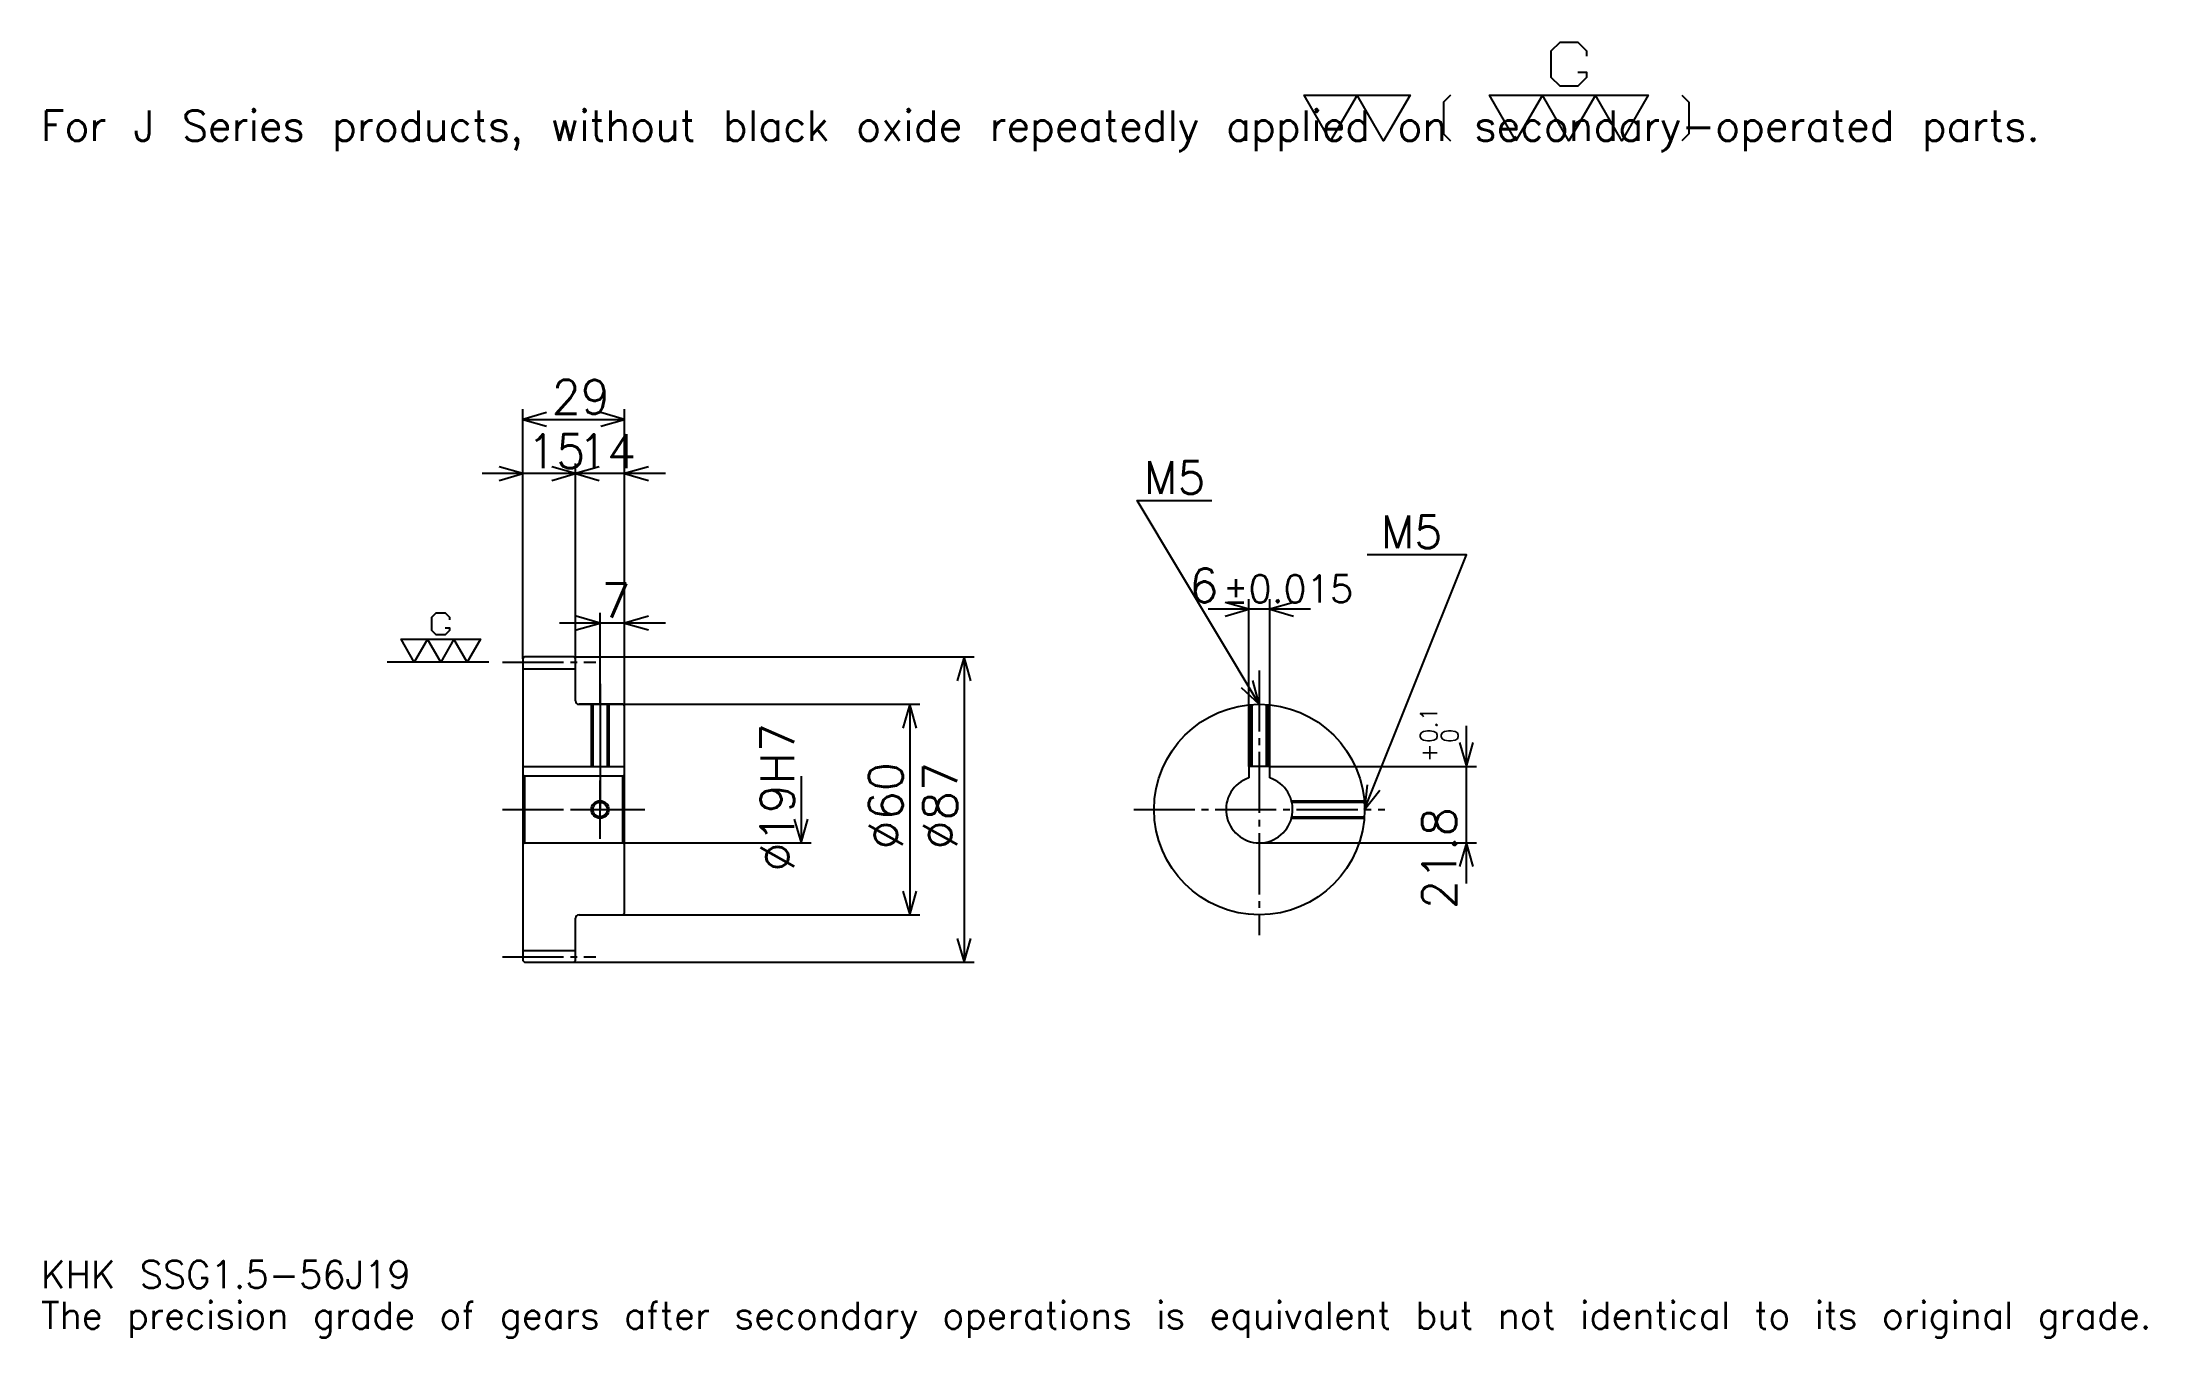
# Model space of a CAD drawing. Extents: x 20 to 620, y 7 to 376.
import ezdxf

# ---------------------------------------------------------------- set-up
doc = ezdxf.new("R2010")
doc.units = 0
doc.linetypes.add('DASHDOT', pattern=[23.217392, 17.413043, -1.934783, 1.934783, -1.934783])
doc.layers.get('0').update_dxf_attribs({"linetype": 'CONTINUOUS'})
doc.layers.add('DASHDOT', color=6, linetype='DASHDOT')
doc.styles.add('KANJI', font='TXT', dxfattribs={"bigfont": 'BIGFONT'})

msp = doc.modelspace()

# ---------------------------------------------------------------- linework, layer by layer
at = {"color": 5}
for p, q in [((156.717407, 201.184784), (156.717407, 271.804352)), ((185.717407, 201.184784), (185.717407, 271.804352)), ((156.717407, 268.902161), (185.717407, 268.902161)), ((183.326111, 253.42392), (145.108704, 253.42392)), ((197.326111, 253.42392), (160.108719, 253.42392)), ((171.717407, 201.184784), (171.717407, 256.326111)), ((363.630432, 169.984787), (363.630432, 217.67392)), ((369.630432, 169.984787), (369.630432, 217.67392)), ((197.326111, 210.858704), (167.108704, 210.858704)), ((178.717407, 201.184784), (178.717407, 213.760864)), ((381.239136, 214.771744), (352.021759, 214.771744)), ((156.717407, 200.684784), (156.717407, 201.184784)), ((171.217407, 201.184784), (185.717407, 201.184784)), ((171.717407, 200.684784), (171.717407, 201.184784)), ((178.717407, 187.684784), (178.717407, 201.184784)), ((178.717407, 187.684784), (178.717407, 201.184784)), ((185.717407, 201.184784), (285.358704, 201.184784)), ((185.717407, 187.184784), (185.717407, 201.184784)), ((282.456543, 201.184784), (282.456543, 114.184784)), ((172.717407, 187.684784), (185.717407, 187.684784)), ((185.717407, 187.684784), (269.880463, 187.684784)), ((266.978271, 187.684784), (266.978271, 127.684784)), ((425.652191, 136.576096), (425.652191, 181.593475)), ((369.630432, 169.984787), (428.554352, 169.984787)), ((236.021759, 167.184784), (236.021759, 148.184784)), ((185.717407, 148.184784), (238.923935, 148.184784)), ((366.630432, 148.184784), (428.554352, 148.184784)), ((172.717407, 127.684784), (185.717407, 127.684784)), ((185.717407, 127.684784), (269.880463, 127.684784)), ((171.217407, 114.184784), (185.717407, 114.184784)), ((185.717407, 114.184784), (285.358704, 114.184784))]:
    msp.add_line(p, q, dxfattribs=at)
at = {"color": 7}
msp.add_line((147.043488, 199.684784), (118.021759, 199.684784), dxfattribs=at)
at = {"color": 4}
for p, q in [((156.717407, 197.809784), (171.717407, 197.809784)), ((156.717407, 169.984787), (185.717407, 169.984787)), ((157.217407, 167.184784), (157.217407, 148.184784)), ((185.217407, 167.184784), (185.717407, 167.684784)), ((185.217407, 148.184784), (185.717407, 147.684784)), ((156.717407, 117.559784), (171.717407, 117.559784))]:
    msp.add_line(p, q, dxfattribs=at)
at = {"color": 7}
for points in [[(457.382599, 367.879547), (459.897827, 367.879547), (459.897827, 366.370422), (457.382599, 363.855225), (452.352173, 363.855225), (449.836945, 366.370422), (449.836945, 373.916077), (452.352173, 376.431305), (457.382599, 376.431305), (459.897827, 373.916077), (459.897827, 372.406952)], [(386.956512, 348.260864), (379.410858, 361.339996), (409.593475, 361.339996), (402.047821, 348.260864), (394.502167, 361.339996), (386.956512, 348.260864)], [(421.163452, 361.339996), (419.151306, 359.32782), (419.151306, 350.273041), (421.163452, 348.260864)], [(439.776062, 348.260864), (432.230438, 361.339996), (477.504333, 361.339996), (469.958679, 348.260864), (462.413025, 361.339996), (454.867371, 348.260864), (447.321716, 361.339996), (439.776062, 348.260864)], [(487.062164, 361.339996), (489.074341, 359.32782), (489.074341, 350.273041), (487.062164, 348.260864)], [(134.564148, 209.494141), (135.821747, 209.494141), (135.821747, 208.739563), (134.564148, 207.481964), (132.048935, 207.481964), (130.791321, 208.739563), (130.791321, 212.51239), (132.048935, 213.770004), (134.564148, 213.770004), (135.821747, 212.51239), (135.821747, 211.757828)], [(125.760887, 199.684784), (121.98806, 206.22435), (144.625015, 206.22435), (140.852188, 199.684784), (137.079361, 206.22435), (133.306534, 199.684784), (129.533707, 206.22435), (125.760887, 199.684784)]]:
    msp.add_lwpolyline(points, dxfattribs=at)
at = {"color": 5}
for points in [[(163.489151, 270.836975), (156.717407, 268.902161), (163.489151, 266.967407)], [(178.945663, 266.967407), (185.717407, 268.902161), (178.945663, 270.836975)], [(149.945663, 251.489136), (156.717407, 253.42392), (149.945663, 255.358704)], [(164.945663, 251.489136), (171.717407, 253.42392), (164.945663, 255.358704)], [(178.489151, 255.358704), (171.717407, 253.42392), (178.489151, 251.489136)], [(192.489151, 255.358704), (185.717407, 253.42392), (192.489151, 251.489136)], [(366.630432, 187.684784), (331.804382, 245.728271), (353.086975, 245.728271)], [(396.630432, 157.684784), (425.652191, 230.25), (397.404358, 230.25)], [(356.858704, 212.83696), (363.630432, 214.771744), (356.858704, 216.706528)], [(376.402191, 216.706528), (369.630432, 214.771744), (376.402191, 212.83696)], [(171.945663, 208.92392), (178.717407, 210.858704), (171.945663, 212.793488)], [(192.489151, 212.793488), (185.717407, 210.858704), (192.489151, 208.92392)], [(284.391327, 194.41304), (282.456543, 201.184784), (280.521759, 194.41304)], [(361.487366, 192.496063), (366.630432, 187.684784), (364.805481, 194.486938)], [(268.913055, 180.91304), (266.978271, 187.684784), (265.043488, 180.91304)], [(423.717407, 176.756531), (425.652191, 169.984787), (427.586975, 176.756531)], [(397.348633, 164.690781), (396.630432, 157.684784), (400.941528, 163.253845)], [(234.086975, 154.956528), (236.021759, 148.184784), (237.956543, 154.956528)], [(427.586975, 141.41304), (425.652191, 148.184784), (423.717407, 141.41304)], [(265.043488, 134.456528), (266.978271, 127.684784), (268.913055, 134.456528)], [(280.521759, 120.956528), (282.456543, 114.184784), (284.391327, 120.956528)]]:
    msp.add_lwpolyline(points, dxfattribs=at)
at = {"color": 4}
for points in [[(171.717407, 188.684784), (171.717407, 200.684784), (171.217407, 201.184784), (157.217407, 201.184784), (156.717407, 200.684784), (156.717407, 147.684784)], [(172.717407, 127.684784), (185.217407, 127.684784), (185.717407, 128.184784), (185.717407, 187.184784), (185.217407, 187.684784), (172.717407, 187.684784)], [(176.217407, 187.684784), (176.217407, 169.984787)], [(176.652405, 187.684784), (176.652405, 169.984787)], [(180.78241, 187.684784), (180.78241, 169.984787)], [(181.217407, 187.684784), (181.217407, 169.984787)], [(364.130432, 169.984787), (364.130432, 187.580444)], [(364.56543, 169.984787), (364.56543, 187.613632)], [(368.695435, 169.984787), (368.695435, 187.613632)], [(369.130432, 169.984787), (369.130432, 187.580444)], [(369.630432, 166.698669), (369.630432, 169.984787), (363.630432, 169.984787), (363.630432, 166.698669)], [(156.717407, 147.684784), (157.217407, 148.184784), (185.217407, 148.184784), (185.217407, 167.184784), (157.217407, 167.184784), (156.717407, 167.684784)], [(375.795593, 160.184784), (396.526093, 160.184784)], [(375.90332, 159.749786), (396.559296, 159.749786)], [(375.795593, 155.184784), (396.526093, 155.184784)], [(375.90332, 155.619781), (396.559296, 155.619781)], [(156.717407, 147.684784), (156.717407, 114.684784), (157.217407, 114.184784), (171.217407, 114.184784), (171.717407, 114.684784), (171.717407, 126.684784)]]:
    msp.add_lwpolyline(points, dxfattribs=at)
for centre, radius in [((366.630432, 157.684784), 30), ((178.717407, 157.684784), 2.065)]:
    msp.add_circle(centre, radius, dxfattribs=at)
at = {"color": 7}
msp.add_circle((178.717407, 157.684784), 2.5, dxfattribs=at)
at = {"color": 4}
for centre, radius, start, end in [((172.717407, 188.684784), 1, 180, 270), ((366.630432, 157.684784), 9.5, 108.408480326, 71.591519674), ((172.717407, 126.684784), 1, 90, 180)]:
    msp.add_arc(centre, radius, start, end, dxfattribs=at)
at = {"layer": 'DASHDOT', "color": 7}
for p, q in [((150.913055, 199.684784), (177.521759, 199.684784)), ((366.630432, 197.358704), (366.630432, 121.880432)), ((178.717407, 187.684784), (178.717407, 157.684784)), ((150.913055, 157.684784), (191.521759, 157.684784)), ((330.826111, 157.684784), (402.434814, 157.684784)), ((150.913055, 115.684784), (177.521759, 115.684784))]:
    msp.add_line(p, q, dxfattribs=at)
for points in [[(178.717407, 193.489136), (178.717407, 164.180435)], [(178.717407, 149.380432), (178.717407, 165.989136)], [(170.413055, 157.684784), (187.021759, 157.684784)]]:
    msp.add_lwpolyline(points, dxfattribs=at)

# ---------------------------------------------------------------- texts
at = {"color": 7, "style": 'KANJI'}
for s, height, p in [('For J Series products, without black oxide repeatedly applied on secondary-operated parts.', 8.706522, (19.347826, 348.260864)), ('29', 9.673913, (164.929367, 270.450012)), ('15', 9.673913, (157.929367, 254.971741)), ('14', 9.673913, (172.429367, 254.971741)), ('M5', 9.286957, (333.739136, 247.663055)), ('M5', 9.286957, (401.273926, 232.184784)), ('7', 9.673913, (179.07338, 212.406525)), ('6', 9.673913, (346.66156, 216.706528)), ('%%p0.015', 7.73913, (356.237549, 216.706528)), ('KHK SSG1.5-56J19', 7.73913, (19.347826, 21.282608)), ('The precision grade of gears after secondary operations is equivalent but not identical to its original grade.', 7.73913, (19.347826, 9.673913))]:
    msp.add_text(s, height=height, dxfattribs=at).set_placement(p)
for s, height, p in [('%%c19H7', 9.673913, (234.086975, 140.029892)), ('0.1', 4.836957, (417.332642, 176.610901)), ('0', 4.836957, (423.330444, 176.610901)), ('+', 4.836957, (417.332642, 171.193512)), ('%%c60', 9.673913, (265.043488, 146.317932)), ('%%c87', 9.673913, (280.521759, 146.317932)), ('21.8', 9.673913, (422.750031, 129.320984))]:
    msp.add_text(s, height=height, rotation=90, dxfattribs=at).set_placement(p)

doc.saveas('drawing.dxf')
